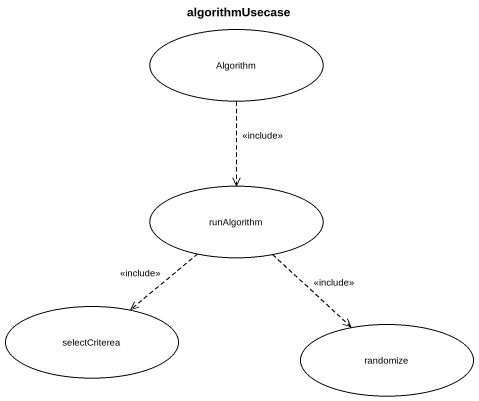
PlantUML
@startuml
title algorithmUsecase
usecase Algorithm
usecase runAlgorithm
usecase selectCriterea
usecase randomize
Algorithm ..> runAlgorithm : <<include>>
runAlgorithm ..> selectCriterea : <<include>>
runAlgorithm ..> randomize : <<include>>
@enduml
